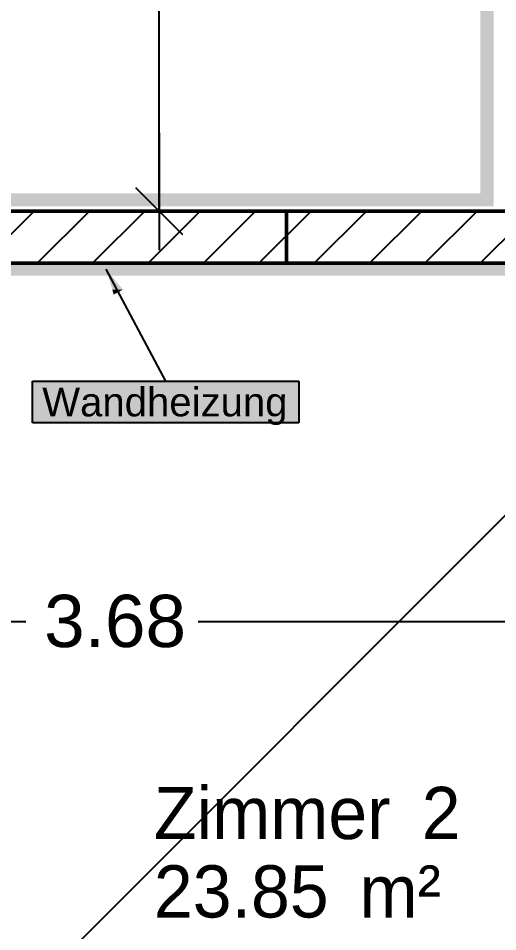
# Model space of a CAD drawing. Extents: x 0 to 756, y -25 to 420.
# Drawn here: x 155.6 to 192.3, y 65.9 to 135.8 of the extents above; entities that cross this region are included whole.
import ezdxf

# ---------------------------------------------------------------- set-up
doc = ezdxf.new("R2010")
doc.units = 0
doc.layers.get('0').update_dxf_attribs({"lineweight": 25})
doc.layers.get('DEFPOINTS').update_dxf_attribs({"lineweight": 25})
doc.layers.add('A_Geschossdecke', color=7, linetype='Continuous', lineweight=25, true_color=0x008080)
doc.layers.add('H_Heizung', color=1, linetype='Continuous', lineweight=25, true_color=0xff0000)
for name, color, linetype, lineweight in [('A_Innenwand', 7, 'Continuous', 25), ('Standard', 7, 'Continuous', 25), ('WAND_HOLZ_NICHT_TRAGEND', 7, 'Continuous', 13), ('WAND_HOLZ_TRAGEND', 7, 'Continuous', 13), ('X_Text', 7, 'Continuous', 25)]:
    doc.layers.add(name, color=color, linetype=linetype, lineweight=lineweight)
doc.styles.get("Standard").update_dxf_attribs({"font": 'arial.ttf'})

# ---------------------------------------------------------------- blocks, each defined once
blk = doc.blocks.new('Referenz-A0T78P30OY')
at = {"layer": 'DEFPOINTS', "color": 0, "linetype": 'Continuous', "lineweight": -2, "ltscale": 0.25}
for p, q in [((166.343, 121.078), (166.343, 121.078)), ((176.107, 121.078), (176.107, 121.078))]:
    blk.add_line(p, q, dxfattribs=at)
at = {"layer": 'Standard', "color": 0, "lineweight": -2}
for p, q in [((166.343, 121.078), (166.343, 151.59)), ((166.343, 127.078), (166.343, 118.078)), ((164.543, 122.878), (168.143, 119.278)), ((163.343, 121.078), (169.343, 121.078)), ((125.607, 89.656), (156.131, 89.656)), ((169.331, 89.656), (199.23, 89.656))]:
    blk.add_line(p, q, dxfattribs=at)
at = {"layer": 'WAND_HOLZ_NICHT_TRAGEND', "color": 0, "lineweight": 50}
for p, q in [((176.107, 121.078), (125.607, 121.082)), ((125.607, 121.082), (176.107, 121.078)), ((176.107, 117.078), (176.107, 121.078)), ((176.107, 121.078), (176.107, 117.078)), ((176.107, 121.078), (176.107, 121.078)), ((324.607, 121.078), (176.107, 121.078)), ((176.107, 121.078), (176.107, 117.078)), ((176.107, 117.078), (176.107, 121.078)), ((176.107, 121.078), (199.23, 121.078)), ((176.107, 121.078), (176.107, 121.078)), ((125.607, 117.082), (176.107, 117.078)), ((176.107, 117.078), (125.607, 117.082)), ((176.107, 117.078), (176.107, 117.078)), ((176.107, 117.078), (324.607, 117.078)), ((199.23, 117.078), (176.107, 117.078)), ((176.107, 117.078), (176.107, 117.078))]:
    blk.add_line(p, q, dxfattribs=at)
at = {"layer": 'Standard', "color": 0, "lineweight": -2, "insert": (157.534, 91.688), "char_height": 4, "attachment_point": 1}
blk.add_mtext('{\\fArial;3.68}', dxfattribs=at)
at = {"layer": 'WAND_HOLZ_TRAGEND', "color": 0, "lineweight": -2, "char_height": 4, "attachment_point": 1}
for s, insert in [('{\\fPosterama Text Light;Zimmer}', (165.947, 76.98)), ('{\\fPosterama Text Light;2}', (186.464, 76.98)), ('{\\fPosterama Text Light;23.85}', (165.947, 70.973)), ('{\\fPosterama Text Light;m²}', (181.695, 70.973))]:
    blk.add_mtext(s, dxfattribs=dict(at, insert=insert))
blk = doc.blocks.new('Wand-A0T78P4MOY', base_point=(125.607, 117.078))
at = {"color": 0, "linetype": 'ByBlock', "lineweight": -2, "ltscale": 0.25}
for p, q in [((192.607, 121.078), (125.607, 121.078)), ((199.23, 117.078), (125.607, 117.078))]:
    blk.add_line(p, q, dxfattribs=at)
at = {"color": 0, "lineweight": -2}
for p, q in [((156.767, 121.078), (152.767, 117.078)), ((161.01, 121.078), (157.01, 117.078)), ((165.253, 121.078), (161.253, 117.078)), ((169.495, 121.078), (165.495, 117.078)), ((173.738, 121.078), (169.738, 117.078)), ((177.981, 121.078), (173.981, 117.078)), ((182.223, 121.078), (178.223, 117.078)), ((186.466, 121.078), (182.466, 117.078)), ((190.709, 121.078), (186.709, 117.078)), ((194.951, 121.078), (190.951, 117.078))]:
    blk.add_line(p, q, dxfattribs=at)
blk = doc.blocks.new('Geschossdecke-A0T78P4UOY', base_point=(119.607, 24.521))
at = {"color": 0, "lineweight": -2}
blk.add_line((119.607, 24.521), (236.664, 141.578), dxfattribs=at)
blk = doc.blocks.new('Polylinie-A0T78PBKOY', base_point=(126.157, 121.444))
at = {"color": 0, "linetype": 'ByBlock', "lineweight": -2, "ltscale": 0.25}
for points in [[(191.964, 122.444), (190.964, 122.444), (191.964, 194.105)], [(190.964, 122.444), (191.964, 194.105), (190.964, 194.105)], [(126.157, 121.444), (191.964, 121.444), (126.157, 122.444)], [(191.964, 121.444), (126.157, 122.444), (190.964, 122.444)], [(191.964, 121.444), (191.964, 122.444), (190.964, 122.444)]]:
    blk.add_solid(points, dxfattribs=at)
blk = doc.blocks.new('Bauteilbeschriftung-A0T78PC6OY', base_point=(156.657, 104.858))
at = {"color": 0, "linetype": 'ByBlock', "lineweight": -2, "ltscale": 0.25}
blk.add_line((166.848, 108.058), (162.283, 116.639), dxfattribs=at)
at = {"color": 0, "lineweight": -2}
for p, q in [((156.657, 108.058), (177.038, 108.058)), ((156.657, 104.858), (156.657, 108.058)), ((177.038, 108.058), (177.038, 104.858)), ((177.038, 104.858), (156.657, 104.858))]:
    blk.add_line(p, q, dxfattribs=at)
at = {"color": 0, "linetype": 'ByBlock', "lineweight": -2, "ltscale": 0.25}
for points in [[(163.576, 115.061), (162.757, 115.061), (162.283, 116.639)], [(162.869, 114.685), (163.576, 115.061), (162.757, 115.061)]]:
    blk.add_solid(points, dxfattribs=at)
at = {"color": 7, "linetype": 'ByBlock', "lineweight": -2, "ltscale": 0.25, "true_color": 0xffffff}
for points in [[(156.657, 104.858), (177.038, 104.858), (156.657, 108.058)], [(177.038, 104.858), (156.657, 108.058), (177.038, 108.058)]]:
    blk.add_solid(points, dxfattribs=at)
at = {"color": 0, "linetype": 'ByBlock', "lineweight": -2, "ltscale": 0.25, "insert": (157.39, 107.558), "char_height": 2.2, "attachment_point": 1}
blk.add_mtext('{\\fArial;Wandheizung}', dxfattribs=at)

msp = doc.modelspace()

# ---------------------------------------------------------------- linework, layer by layer
at = {"layer": 'H_Heizung', "color": 1, "ltscale": 0.25, "true_color": 0xff0000}
for points in [[(125.936, 116.139), (198.63, 116.139), (125.936, 117.139)], [(198.63, 116.139), (125.936, 117.139), (198.63, 117.139)]]:
    msp.add_solid(points, dxfattribs=at)

# ---------------------------------------------------------------- block references
at = {"color": 8, "lineweight": 25, "ltscale": 0.25, "true_color": 0x808080}
msp.add_blockref('Referenz-A0T78P30OY', (0, 0), dxfattribs=at)
at = {"layer": 'A_Geschossdecke', "ltscale": 0.25}
msp.add_blockref('Geschossdecke-A0T78P4UOY', (119.607, 24.521), dxfattribs=at)
at = {"layer": 'A_Innenwand', "ltscale": 0.25}
msp.add_blockref('Wand-A0T78P4MOY', (125.607, 117.078), dxfattribs=at)
at = {"layer": 'H_Heizung', "color": 1, "ltscale": 0.25, "true_color": 0xff0000}
msp.add_blockref('Polylinie-A0T78PBKOY', (126.157, 121.444), dxfattribs=at)
at = {"layer": 'X_Text', "color": 7, "ltscale": 0.25}
msp.add_blockref('Bauteilbeschriftung-A0T78PC6OY', (156.657, 104.858), dxfattribs=at)

doc.saveas('drawing.dxf')
